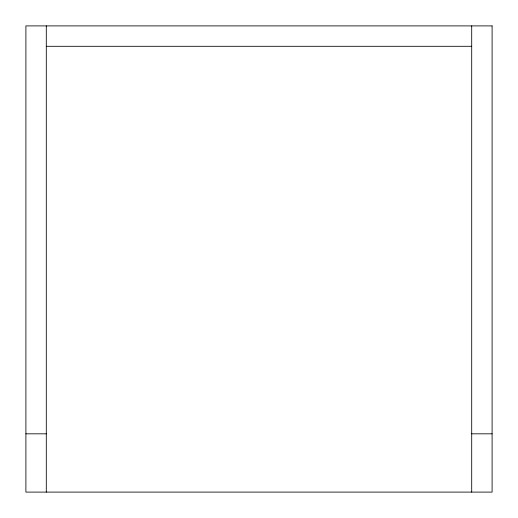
<?xml version="1.0" encoding="UTF-8"?>
<svg xmlns="http://www.w3.org/2000/svg" width="518" height="518" viewBox="0 0 518 518"><rect width="100%" height="100%" fill="white"/><g stroke="black" fill="none" stroke-linecap="round" stroke-linejoin="round"><path stroke-width="0.78" d="M46.296 46.296L471.704 46.296M25.9 433.825L46.296 433.825M471.704 433.825L492.1 433.825M471.704 25.9L471.704 492.1M46.296 25.9L46.296 492.1M492.1 25.9L25.9 25.9L25.9 492.1L492.1 492.1L492.1 25.9"/></g></svg>
